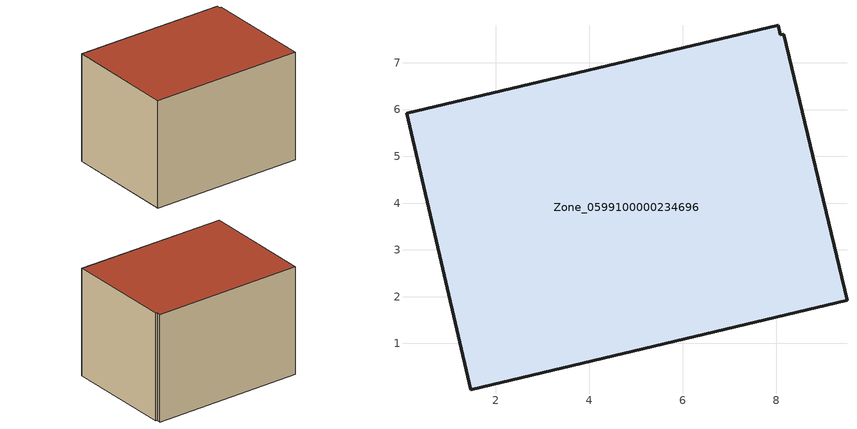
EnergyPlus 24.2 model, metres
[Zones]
Zone_0599100000234696
 floor ground (C_G): 8.08,7.6 8.16,7.62 9.51,1.92 1.47,0.01 0.09,5.92 8.04,7.8 z0
 wall outside (C_F): 1.47,0.01 9.51,1.92 8.16,7.62 8.08,7.6 8.04,7.8 0.09,5.92 1.47,0.01 z0:5.81
 roof outside (C_R): 8.04,7.8 0.09,5.92 1.47,0.01 9.51,1.92 8.16,7.62 8.08,7.6 z5.81
[BUILDING]
Pand.0599100000234696: North Axis=0; Terrain=City; Loads Convergence Tolerance Value=0.04; Temperature Convergence Tolerance Value=0.4; Solar Distribution=FullExterior; Maximum Number of Warmup Days=25; Minimum Number of Warmup Days=1
[Site:Location]
Rotterdam.The.Hague.AP_ZH_NLD Design_Conditions: Latitude=51.96; Longitude=4.45; Time Zone=1; Elevation=-4.5
[SITE:GROUNDTEMPERATURE:BUILDINGSURFACE]
18, 18, 18, 18, 18, 18, 18, 18, 18, 18, 18, 18
[MATERIAL] Thermal Absorptance=0.9; Solar Absorptance=0.7; Visible Absorptance=0.7
Name | Roughness | Thickness | Conductivity | Density | Specific Heat
G.TI.1965-1974 | MediumSmooth | 0.15 | 0.882353 | 540 | 1210
F.TI.1965-1974 | Rough | 0.3 | 0.697674 | 1920 | 840
R.TI.1965-1974 | MediumRough | 0.2 | 0.232558 | 1500 | 1000
[CONSTRUCTION]
C_G: G.TI.1965-1974
C_F: F.TI.1965-1974
C_R: R.TI.1965-1974
[ZONE]
Zone_0599100000234696: Type=1; Multiplier=1; Ceiling Height=Autocalculate; Volume=Autocalculate; Floor Area=autocalculate; Part of Total Floor Area=Yes
[ZONEINFILTRATION:DESIGNFLOWRATE]
Infil_Zone_0599100000234696: Zone or ZoneList or Space or SpaceList=Zone_0599100000234696; Schedule=AlwaysOn; Design Flow Rate Calculation Method=Flow/Area; Flow Rate per Floor Area=0.003; Constant Term Coefficient=1; Temperature Term Coefficient=0; Velocity Term Coefficient=0; Velocity Squared Term Coefficient=0
[HVACTEMPLATE:ZONE:IDEALLOADSAIRSYSTEM]
Zone_0599100000234696: Maximum Heating Supply Air Temperature=50; Minimum Cooling Supply Air Temperature=13; Maximum Heating Supply Air Humidity Ratio=0.0156; Minimum Cooling Supply Air Humidity Ratio=0.0077; Heating Limit=NoLimit; Cooling Limit=NoLimit; Dehumidification Control Type=ConstantSensibleHeatRatio; Cooling Sensible Heat Ratio=0.7; Dehumidification Setpoint=60; Humidification Control Type=None; Humidification Setpoint=30; Outdoor Air Method=None; Outdoor Air Flow Rate per Person=0.00944; Outdoor Air Flow Rate per Zone Floor Area=0; Outdoor Air Flow Rate per Zone=0; Demand Controlled Ventilation Type=None; Outdoor Air Economizer Type=NoEconomizer; Heat Recovery Type=None; Sensible Heat Recovery Effectiveness=0.7; Latent Heat Recovery Effectiveness=0.65
[ZONECONTROL:THERMOSTAT]
ThermostatControl_Zone_0599100000234696: Zone or ZoneList=Zone_0599100000234696; Control Type Schedule=DualSetpointControlType; Control 1=Thermostat_Zone_0599100000234696; Temperature Difference Between Cutout And Setpoint=0
[THERMOSTATSETPOINT:DUALSETPOINT]
Thermostat_Zone_0599100000234696: Heating Setpoint Temperature Schedule=HeatingSetpoint_Zone_0599100000234696; Cooling Setpoint Temperature Schedule=CoolingSetpoint_Zone_0599100000234696
[SCHEDULE:COMPACT]
HeatingSetpoint_Zone_0599100000234696: Through: 12/31, For: AllDays, Until: 24:00, 21
CoolingSetpoint_Zone_0599100000234696: Through: 12/31, For: AllDays, Until: 24:00, 24
DualSetpointControlType: Through: 12/31, For: AllDays, Until: 24:00, 4
AlwaysOn: Through: 12/31, For: AllDays, Until: 24:00, 1
